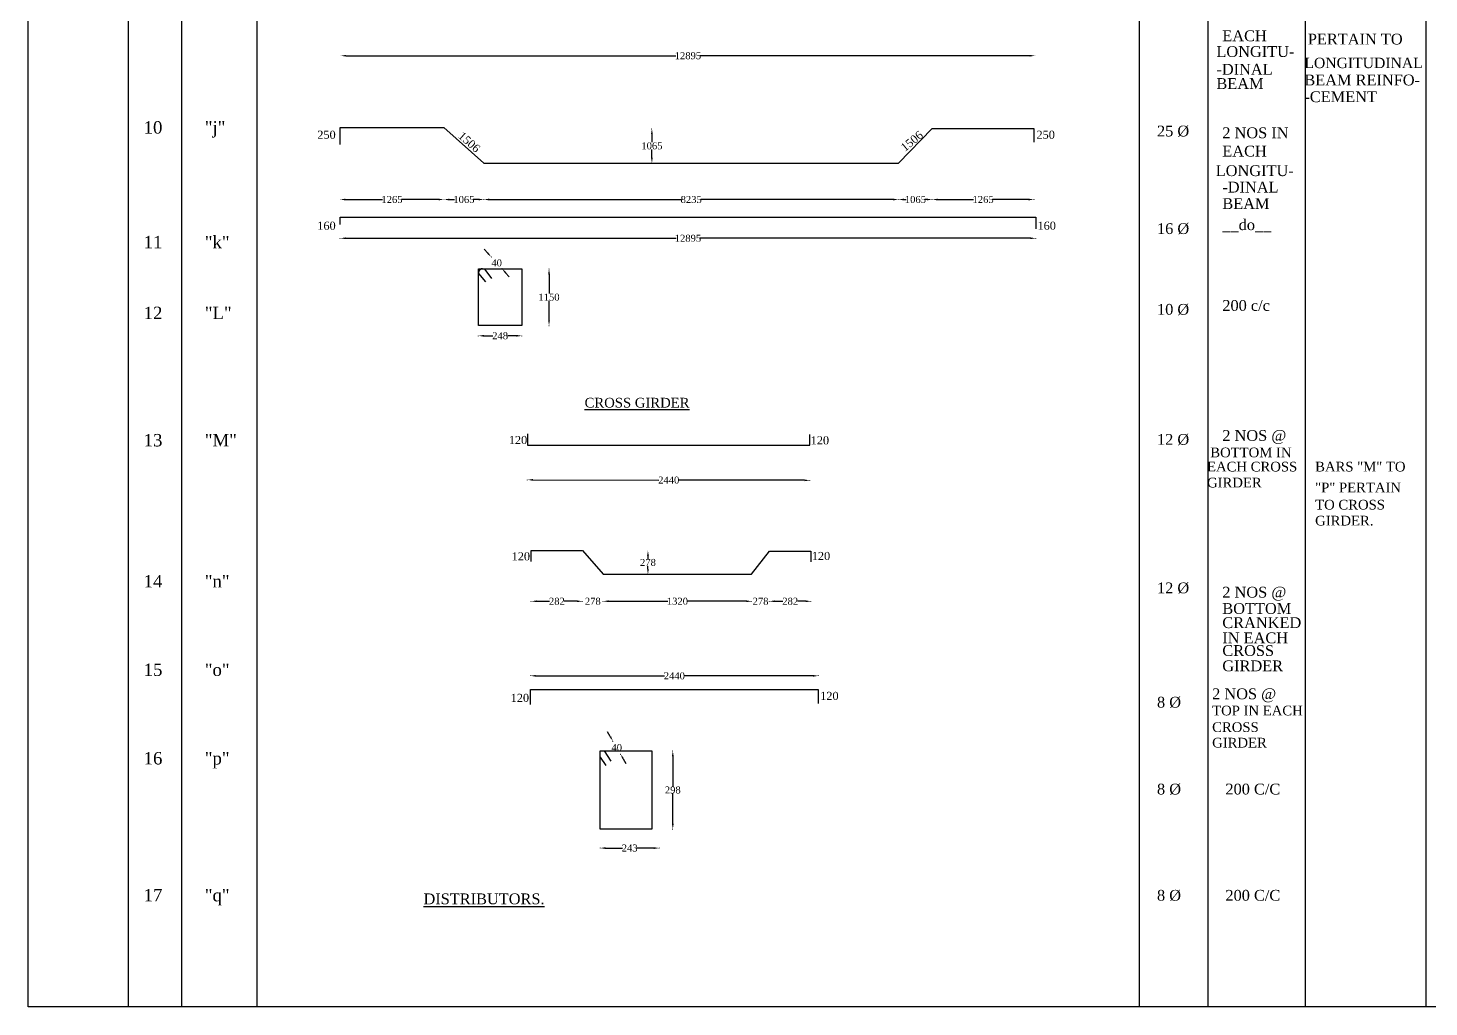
# Model space of a CAD drawing. Header units: millimetres. Extents: x -441803 to -394169, y 1318 to 37971.
# Drawn here: x -441803 to -415760, y 1318 to 19520 of the extents above; entities that cross this region are included whole.
import ezdxf

# ---------------------------------------------------------------- set-up
doc = ezdxf.new("R2010")
doc.units = ezdxf.units.MM
doc.header["$MEASUREMENT"] = 0
for name, color, linetype in [('DIM', 5, 'Continuous'), ('DWG.LINE', 10, 'Continuous'), ('TEXT', 7, 'Continuous')]:
    doc.layers.add(name, color=color, linetype=linetype)
doc.layers.add('TITLE', color=7, linetype='Continuous', lineweight=30)
doc.styles.get("Standard").update_dxf_attribs({"font": 'TIMES.TTF', "height": 130})
doc.dimstyles.get("Standard").update_dxf_attribs({"dimtxt": 130, "dimasz": 100, "dimexe": 0.18, "dimexo": 0.0625, "dimgap": 0.09, "dimtad": 0, "dimtih": 1, "dimtoh": 1, "dimdec": 0, "dimzin": 0, "dimdsep": 46, "dimtxsty": 'Standard', "dimcen": 300, "dimclrd": 5, "dimclre": 5, "dimclrt": 4, "dimadec": 0, "dimazin": 0, "dimtfac": 1, "dimtdec": 0, "dimtofl": 0, "dimtmove": 0, "dimatfit": 3, "dimfxl": 5, "dimfxlon": 1, "dimtolj": 1, "dimtzin": 0, "dimarcsym": 0})

# ---------------------------------------------------------------- blocks, each defined once
blk = doc.blocks.new('*D25')
at = {"layer": 'Defpoints', "color": 0, "ltscale": 0.2}
for p in [(-435989, 19005), (-423082, 19005), (-423082, 19004)]:
    blk.add_point(p, dxfattribs=at)
at = {"layer": 'DIM', "color": 5, "lineweight": -2, "ltscale": 0.2}
for p, q in [((-435989, 19005), (-435989, 19004)), ((-435889, 19004), (-429758, 19004)), ((-423182, 19004), (-429313, 19004)), ((-423082, 19005), (-423082, 19004))]:
    blk.add_line(p, q, dxfattribs=at)
at = {"layer": 'DIM', "color": 5, "ltscale": 0.2}
for points in [[(-435889, 19021), (-435889, 18988), (-435989, 19004)], [(-423182, 19021), (-423182, 18988), (-423082, 19004)]]:
    blk.add_solid(points, dxfattribs=at)
at = {"layer": 'DIM', "color": 4, "ltscale": 0.2, "insert": (-429536, 19004), "char_height": 130, "attachment_point": 5}
blk.add_mtext('\\A1;12895', dxfattribs=at)
blk = doc.blocks.new('*D63')
at = {"layer": 'Defpoints', "color": 0, "ltscale": 0.2}
for p in [(-430237, 17648), (-430205, 17648), (-430237, 17009)]:
    blk.add_point(p, dxfattribs=at)
at = {"layer": 'DIM', "color": 5, "lineweight": -2, "ltscale": 0.2}
for p, q in [((-430210, 17648), (-430205, 17648)), ((-430205, 17548), (-430205, 17395)), ((-430205, 17109), (-430205, 17262)), ((-430210, 17009), (-430205, 17009))]:
    blk.add_line(p, q, dxfattribs=at)
at = {"layer": 'DIM', "color": 5, "ltscale": 0.2}
for points in [[(-430222, 17548), (-430189, 17548), (-430205, 17648)], [(-430222, 17109), (-430189, 17109), (-430205, 17009)]]:
    blk.add_solid(points, dxfattribs=at)
at = {"layer": 'DIM', "color": 4, "ltscale": 0.2, "insert": (-430205, 17329), "char_height": 130, "attachment_point": 5}
blk.add_mtext('\\A1;1065', dxfattribs=at)
blk = doc.blocks.new('*D26')
at = {"layer": 'Defpoints', "color": 0, "ltscale": 0.2}
for p in [(-436002, 16331), (-434071, 16331), (-434071, 16331)]:
    blk.add_point(p, dxfattribs=at)
at = {"layer": 'DIM', "color": 5, "lineweight": -2, "ltscale": 0.2}
for p, q in [((-436002, 16331), (-436002, 16331)), ((-435902, 16331), (-435211, 16331)), ((-434171, 16331), (-434862, 16331)), ((-434071, 16331), (-434071, 16331))]:
    blk.add_line(p, q, dxfattribs=at)
at = {"layer": 'DIM', "color": 5, "ltscale": 0.2}
for points in [[(-435902, 16347), (-435902, 16314), (-436002, 16331)], [(-434171, 16347), (-434171, 16314), (-434071, 16331)]]:
    blk.add_solid(points, dxfattribs=at)
at = {"layer": 'DIM', "color": 4, "ltscale": 0.2, "insert": (-435037, 16331), "char_height": 130, "attachment_point": 5}
blk.add_mtext('\\A1;1265', dxfattribs=at)
blk = doc.blocks.new('*D27')
at = {"layer": 'Defpoints', "color": 0, "ltscale": 0.2}
for p in [(-434071, 16331), (-433328, 16331), (-433328, 16324)]:
    blk.add_point(p, dxfattribs=at)
at = {"layer": 'DIM', "color": 5, "lineweight": -2, "ltscale": 0.2}
for p, q in [((-434071, 16331), (-434071, 16331)), ((-433971, 16331), (-433874, 16331)), ((-433428, 16331), (-433525, 16331)), ((-433328, 16326), (-433328, 16331))]:
    blk.add_line(p, q, dxfattribs=at)
at = {"layer": 'DIM', "color": 5, "ltscale": 0.2}
for points in [[(-433971, 16347), (-433971, 16314), (-434071, 16331)], [(-433428, 16347), (-433428, 16314), (-433328, 16331)]]:
    blk.add_solid(points, dxfattribs=at)
at = {"layer": 'DIM', "color": 4, "ltscale": 0.2, "insert": (-433700, 16331), "char_height": 130, "attachment_point": 5}
blk.add_mtext('\\A1;1065', dxfattribs=at)
blk = doc.blocks.new('*D28')
at = {"layer": 'Defpoints', "color": 0, "ltscale": 0.2}
for p in [(-433328, 16324), (-425621, 16349), (-425621, 16331)]:
    blk.add_point(p, dxfattribs=at)
at = {"layer": 'DIM', "color": 5, "lineweight": -2, "ltscale": 0.2}
for p, q in [((-433328, 16326), (-433328, 16331)), ((-433228, 16331), (-429655, 16331)), ((-425721, 16331), (-429295, 16331)), ((-425621, 16336), (-425621, 16330))]:
    blk.add_line(p, q, dxfattribs=at)
at = {"layer": 'DIM', "color": 5, "ltscale": 0.2}
for points in [[(-433228, 16347), (-433228, 16314), (-433328, 16331)], [(-425721, 16347), (-425721, 16314), (-425621, 16331)]]:
    blk.add_solid(points, dxfattribs=at)
at = {"layer": 'DIM', "color": 4, "ltscale": 0.2, "insert": (-429475, 16331), "char_height": 130, "attachment_point": 5}
blk.add_mtext('\\A1;8235', dxfattribs=at)
blk = doc.blocks.new('*D29')
at = {"layer": 'Defpoints', "color": 0, "ltscale": 0.2}
for p in [(-425621, 16349), (-424993, 16331), (-424993, 16324)]:
    blk.add_point(p, dxfattribs=at)
at = {"layer": 'DIM', "color": 5, "lineweight": -2, "ltscale": 0.2}
for p, q in [((-425621, 16336), (-425621, 16330)), ((-425521, 16331), (-425481, 16331)), ((-425093, 16331), (-425132, 16331)), ((-424993, 16326), (-424993, 16331))]:
    blk.add_line(p, q, dxfattribs=at)
at = {"layer": 'DIM', "color": 5, "ltscale": 0.2}
for points in [[(-425521, 16347), (-425521, 16314), (-425621, 16331)], [(-425093, 16347), (-425093, 16314), (-424993, 16331)]]:
    blk.add_solid(points, dxfattribs=at)
at = {"layer": 'DIM', "color": 4, "ltscale": 0.2, "insert": (-425307, 16331), "char_height": 130, "attachment_point": 5}
blk.add_mtext('\\A1;1065', dxfattribs=at)
blk = doc.blocks.new('*D30')
at = {"layer": 'Defpoints', "color": 0, "ltscale": 0.2}
for p in [(-424993, 16324), (-423106, 16387), (-423106, 16331)]:
    blk.add_point(p, dxfattribs=at)
at = {"layer": 'DIM', "color": 5, "lineweight": -2, "ltscale": 0.2}
for p, q in [((-424993, 16326), (-424993, 16331)), ((-424893, 16331), (-424224, 16331)), ((-423206, 16331), (-423875, 16331)), ((-423106, 16336), (-423106, 16330))]:
    blk.add_line(p, q, dxfattribs=at)
at = {"layer": 'DIM', "color": 5, "ltscale": 0.2}
for points in [[(-424893, 16347), (-424893, 16314), (-424993, 16331)], [(-423206, 16347), (-423206, 16314), (-423106, 16331)]]:
    blk.add_solid(points, dxfattribs=at)
at = {"layer": 'DIM', "color": 4, "ltscale": 0.2, "insert": (-424049, 16331), "char_height": 130, "attachment_point": 5}
blk.add_mtext('\\A1;1265', dxfattribs=at)
blk = doc.blocks.new('*D31')
at = {"layer": 'Defpoints', "color": 0, "ltscale": 0.2}
for p in [(-435999, 15536), (-423070, 15610), (-423070, 15536)]:
    blk.add_point(p, dxfattribs=at)
at = {"layer": 'DIM', "color": 5, "lineweight": -2, "ltscale": 0.2}
for p, q in [((-435999, 15605), (-435999, 15610)), ((-435899, 15610), (-429757, 15610)), ((-423170, 15610), (-429312, 15610)), ((-423070, 15605), (-423070, 15610))]:
    blk.add_line(p, q, dxfattribs=at)
at = {"layer": 'DIM', "color": 5, "ltscale": 0.2}
for points in [[(-435899, 15627), (-435899, 15594), (-435999, 15610)], [(-423170, 15627), (-423170, 15594), (-423070, 15610)]]:
    blk.add_solid(points, dxfattribs=at)
at = {"layer": 'DIM', "color": 4, "ltscale": 0.2, "insert": (-429535, 15610), "char_height": 130, "attachment_point": 5}
blk.add_mtext('\\A1;12895', dxfattribs=at)
blk = doc.blocks.new('*D64')
at = {"layer": 'Defpoints', "color": 0, "ltscale": 0.2}
for p in [(-433191, 15261), (-433190, 15262), (-432991, 15043)]:
    blk.add_point(p, dxfattribs=at)
at = {"layer": 'DIM', "color": 5, "lineweight": -2, "ltscale": 0.2}
for p, q in [((-433258, 15335), (-433325, 15409)), ((-433190, 15262), (-433191, 15261)), ((-432991, 15043), (-432992, 15043)), ((-432924, 14969), (-432857, 14895))]:
    blk.add_line(p, q, dxfattribs=at)
at = {"layer": 'DIM', "color": 5, "ltscale": 0.2}
for points in [[(-433246, 15346), (-433270, 15324), (-433191, 15261)], [(-432912, 14980), (-432936, 14958), (-432991, 15043)]]:
    blk.add_solid(points, dxfattribs=at)
at = {"layer": 'DIM', "color": 4, "ltscale": 0.2, "insert": (-433091, 15152), "char_height": 130, "attachment_point": 5}
blk.add_mtext('\\A1;40', dxfattribs=at)
blk = doc.blocks.new('*D32')
at = {"layer": 'Defpoints', "color": 0, "ltscale": 0.2}
for p in [(-432137, 15043), (-432137, 13987), (-432118, 13987)]:
    blk.add_point(p, dxfattribs=at)
at = {"layer": 'DIM', "color": 5, "lineweight": -2, "ltscale": 0.2}
for p, q in [((-432123, 15043), (-432118, 15043)), ((-432118, 14943), (-432118, 14581)), ((-432118, 14087), (-432118, 14449)), ((-432123, 13987), (-432118, 13987))]:
    blk.add_line(p, q, dxfattribs=at)
at = {"layer": 'DIM', "color": 5, "ltscale": 0.2}
for points in [[(-432134, 14943), (-432101, 14943), (-432118, 15043)], [(-432134, 14087), (-432101, 14087), (-432118, 13987)]]:
    blk.add_solid(points, dxfattribs=at)
at = {"layer": 'DIM', "color": 4, "ltscale": 0.2, "insert": (-432118, 14515), "char_height": 130, "attachment_point": 5}
blk.add_mtext('\\A1;1150', dxfattribs=at)
blk = doc.blocks.new('*D33')
at = {"layer": 'Defpoints', "color": 0, "ltscale": 0.2}
for p in [(-433429, 13759), (-432624, 13797), (-432624, 13759)]:
    blk.add_point(p, dxfattribs=at)
at = {"layer": 'DIM', "color": 5, "lineweight": -2, "ltscale": 0.2}
for p, q in [((-433429, 13792), (-433429, 13798)), ((-433329, 13797), (-433163, 13797)), ((-432724, 13797), (-432890, 13797)), ((-432624, 13792), (-432624, 13798))]:
    blk.add_line(p, q, dxfattribs=at)
at = {"layer": 'DIM', "color": 5, "ltscale": 0.2}
for points in [[(-433329, 13814), (-433329, 13781), (-433429, 13797)], [(-432724, 13814), (-432724, 13781), (-432624, 13797)]]:
    blk.add_solid(points, dxfattribs=at)
at = {"layer": 'DIM', "color": 4, "ltscale": 0.2, "insert": (-433027, 13797), "char_height": 130, "attachment_point": 5}
blk.add_mtext('\\A1;248', dxfattribs=at)
blk = doc.blocks.new('*D34')
at = {"layer": 'Defpoints', "color": 0, "ltscale": 0.2}
for p in [(-432516, 11089), (-427268, 11109), (-427268, 11080)]:
    blk.add_point(p, dxfattribs=at)
at = {"layer": 'DIM', "color": 5, "lineweight": -2, "ltscale": 0.2}
for p, q in [((-432516, 11114), (-432516, 11119)), ((-432416, 11119), (-430079, 11115)), ((-427368, 11110), (-429706, 11114)), ((-427268, 11104), (-427268, 11110))]:
    blk.add_line(p, q, dxfattribs=at)
at = {"layer": 'DIM', "color": 5, "ltscale": 0.2}
for points in [[(-432416, 11136), (-432416, 11102), (-432516, 11119)], [(-427368, 11126), (-427368, 11093), (-427268, 11109)]]:
    blk.add_solid(points, dxfattribs=at)
at = {"layer": 'DIM', "color": 4, "ltscale": 0.2, "insert": (-429892, 11114), "char_height": 130, "attachment_point": 5}
blk.add_mtext('\\A1;2440', dxfattribs=at)
blk = doc.blocks.new('*D65')
at = {"layer": 'Defpoints', "color": 0, "ltscale": 0.2}
for p in [(-430292, 9804), (-430279, 9363), (-430279, 9363)]:
    blk.add_point(p, dxfattribs=at)
at = {"layer": 'DIM', "color": 5, "lineweight": -2, "ltscale": 0.2}
for p, q in [((-430284, 9804), (-430278, 9804)), ((-430279, 9704), (-430279, 9650)), ((-430279, 9463), (-430279, 9517)), ((-430279, 9363), (-430279, 9363))]:
    blk.add_line(p, q, dxfattribs=at)
at = {"layer": 'DIM', "color": 5, "ltscale": 0.2}
for points in [[(-430295, 9704), (-430262, 9704), (-430279, 9804)], [(-430295, 9463), (-430262, 9463), (-430279, 9363)]]:
    blk.add_solid(points, dxfattribs=at)
at = {"layer": 'DIM', "color": 4, "ltscale": 0.2, "insert": (-430279, 9583), "char_height": 130, "attachment_point": 5}
blk.add_mtext('\\A1;278', dxfattribs=at)
blk = doc.blocks.new('*D35')
at = {"layer": 'Defpoints', "color": 0, "ltscale": 0.2}
for p in [(-431496, 8861), (-432447, 8849), (-431496, 8849)]:
    blk.add_point(p, dxfattribs=at)
at = {"layer": 'DIM', "color": 5, "lineweight": -2, "ltscale": 0.2}
for p, q in [((-432447, 8856), (-432447, 8862)), ((-432347, 8861), (-432110, 8861)), ((-431596, 8861), (-431834, 8861)), ((-431496, 8856), (-431496, 8862))]:
    blk.add_line(p, q, dxfattribs=at)
at = {"layer": 'DIM', "color": 5, "ltscale": 0.2}
for points in [[(-432347, 8878), (-432347, 8845), (-432447, 8861)], [(-431596, 8878), (-431596, 8845), (-431496, 8861)]]:
    blk.add_solid(points, dxfattribs=at)
at = {"layer": 'DIM', "color": 4, "ltscale": 0.2, "insert": (-431972, 8861), "char_height": 130, "attachment_point": 5}
blk.add_mtext('\\A1;282', dxfattribs=at)
blk = doc.blocks.new('*D36')
at = {"layer": 'Defpoints', "color": 0, "ltscale": 0.2}
for p in [(-431112, 8861), (-431496, 8849), (-431112, 8729)]:
    blk.add_point(p, dxfattribs=at)
at = {"layer": 'DIM', "color": 5, "lineweight": -2, "ltscale": 0.2}
for p, q in [((-431596, 8861), (-431696, 8861)), ((-431496, 8856), (-431496, 8862)), ((-431112, 8856), (-431112, 8862)), ((-431012, 8861), (-430912, 8861))]:
    blk.add_line(p, q, dxfattribs=at)
at = {"layer": 'DIM', "color": 5, "ltscale": 0.2}
for points in [[(-431596, 8878), (-431596, 8845), (-431496, 8861)], [(-431012, 8878), (-431012, 8845), (-431112, 8861)]]:
    blk.add_solid(points, dxfattribs=at)
at = {"layer": 'DIM', "color": 4, "ltscale": 0.2, "insert": (-431304, 8861), "char_height": 130, "attachment_point": 5}
blk.add_mtext('\\A1;278', dxfattribs=at)
blk = doc.blocks.new('*D37')
at = {"layer": 'Defpoints', "color": 0, "ltscale": 0.2}
for p in [(-428351, 8861), (-431112, 8729), (-428351, 8445)]:
    blk.add_point(p, dxfattribs=at)
at = {"layer": 'DIM', "color": 5, "lineweight": -2, "ltscale": 0.2}
for p, q in [((-431112, 8856), (-431112, 8862)), ((-431012, 8861), (-429909, 8861)), ((-428451, 8861), (-429554, 8861)), ((-428351, 8856), (-428351, 8862))]:
    blk.add_line(p, q, dxfattribs=at)
at = {"layer": 'DIM', "color": 5, "ltscale": 0.2}
for points in [[(-431012, 8878), (-431012, 8845), (-431112, 8861)], [(-428451, 8878), (-428451, 8845), (-428351, 8861)]]:
    blk.add_solid(points, dxfattribs=at)
at = {"layer": 'DIM', "color": 4, "ltscale": 0.2, "insert": (-429731, 8861), "char_height": 130, "attachment_point": 5}
blk.add_mtext('\\A1;1320', dxfattribs=at)
blk = doc.blocks.new('*D38')
at = {"layer": 'Defpoints', "color": 0, "ltscale": 0.2}
for p in [(-428021, 8861), (-428351, 8445), (-428021, 8523)]:
    blk.add_point(p, dxfattribs=at)
at = {"layer": 'DIM', "color": 5, "lineweight": -2, "ltscale": 0.2}
for p, q in [((-428451, 8861), (-428551, 8861)), ((-428351, 8856), (-428351, 8862)), ((-428021, 8856), (-428021, 8862)), ((-427921, 8861), (-427821, 8861))]:
    blk.add_line(p, q, dxfattribs=at)
at = {"layer": 'DIM', "color": 5, "ltscale": 0.2}
for points in [[(-428451, 8878), (-428451, 8845), (-428351, 8861)], [(-427921, 8878), (-427921, 8845), (-428021, 8861)]]:
    blk.add_solid(points, dxfattribs=at)
at = {"layer": 'DIM', "color": 4, "ltscale": 0.2, "insert": (-428186, 8861), "char_height": 130, "attachment_point": 5}
blk.add_mtext('\\A1;278', dxfattribs=at)
blk = doc.blocks.new('*D39')
at = {"layer": 'Defpoints', "color": 0, "ltscale": 0.2}
for p in [(-427248, 8861), (-428021, 8523), (-427248, 8530)]:
    blk.add_point(p, dxfattribs=at)
at = {"layer": 'DIM', "color": 5, "lineweight": -2, "ltscale": 0.2}
for p, q in [((-428021, 8856), (-428021, 8862)), ((-427921, 8861), (-427773, 8861)), ((-427348, 8861), (-427496, 8861)), ((-427248, 8856), (-427248, 8862))]:
    blk.add_line(p, q, dxfattribs=at)
at = {"layer": 'DIM', "color": 5, "ltscale": 0.2}
for points in [[(-427921, 8878), (-427921, 8845), (-428021, 8861)], [(-427348, 8878), (-427348, 8845), (-427248, 8861)]]:
    blk.add_solid(points, dxfattribs=at)
at = {"layer": 'DIM', "color": 4, "ltscale": 0.2, "insert": (-427634, 8861), "char_height": 130, "attachment_point": 5}
blk.add_mtext('\\A1;282', dxfattribs=at)
blk = doc.blocks.new('*D40')
at = {"layer": 'Defpoints', "color": 0, "ltscale": 0.2}
for p in [(-432463, 7521), (-427112, 7521), (-427112, 7475)]:
    blk.add_point(p, dxfattribs=at)
at = {"layer": 'DIM', "color": 5, "lineweight": -2, "ltscale": 0.2}
for p, q in [((-432463, 7480), (-432463, 7475)), ((-432363, 7475), (-429974, 7475)), ((-427212, 7475), (-429601, 7475)), ((-427112, 7480), (-427112, 7475))]:
    blk.add_line(p, q, dxfattribs=at)
at = {"layer": 'DIM', "color": 5, "ltscale": 0.2}
for points in [[(-432363, 7492), (-432363, 7459), (-432463, 7475)], [(-427212, 7492), (-427212, 7459), (-427112, 7475)]]:
    blk.add_solid(points, dxfattribs=at)
at = {"layer": 'DIM', "color": 4, "ltscale": 0.2, "insert": (-429788, 7475), "char_height": 130, "attachment_point": 5}
blk.add_mtext('\\A1;2440', dxfattribs=at)
blk = doc.blocks.new('*D41')
at = {"layer": 'Defpoints', "color": 0, "ltscale": 0.2}
for p in [(-430929, 6260), (-430961, 6241), (-430821, 6002)]:
    blk.add_point(p, dxfattribs=at)
at = {"layer": 'DIM', "color": 5, "lineweight": -2, "ltscale": 0.2}
for p, q in [((-430980, 6346), (-431030, 6433)), ((-430933, 6257), (-430929, 6260)), ((-430793, 6018), (-430789, 6021)), ((-430739, 5934), (-430688, 5848))]:
    blk.add_line(p, q, dxfattribs=at)
at = {"layer": 'DIM', "color": 5, "ltscale": 0.2}
for points in [[(-430965, 6355), (-430994, 6338), (-430929, 6260)], [(-430724, 5943), (-430753, 5926), (-430789, 6021)]]:
    blk.add_solid(points, dxfattribs=at)
at = {"layer": 'DIM', "color": 4, "ltscale": 0.2, "insert": (-430859, 6140), "char_height": 130, "attachment_point": 5}
blk.add_mtext('\\A1;40', dxfattribs=at)
blk = doc.blocks.new('*D42')
at = {"layer": 'Defpoints', "color": 0, "ltscale": 0.2}
for p in [(-429873, 6079), (-429873, 4625), (-429817, 4625)]:
    blk.add_point(p, dxfattribs=at)
at = {"layer": 'DIM', "color": 5, "lineweight": -2, "ltscale": 0.2}
for p, q in [((-429822, 6079), (-429816, 6079)), ((-429817, 5979), (-429817, 5419)), ((-429817, 4725), (-429817, 5286)), ((-429822, 4625), (-429816, 4625))]:
    blk.add_line(p, q, dxfattribs=at)
at = {"layer": 'DIM', "color": 5, "ltscale": 0.2}
for points in [[(-429833, 5979), (-429800, 5979), (-429817, 6079)], [(-429833, 4725), (-429800, 4725), (-429817, 4625)]]:
    blk.add_solid(points, dxfattribs=at)
at = {"layer": 'DIM', "color": 4, "ltscale": 0.2, "insert": (-429817, 5352), "char_height": 130, "attachment_point": 5}
blk.add_mtext('\\A1;298', dxfattribs=at)
blk = doc.blocks.new('*D43')
at = {"layer": 'Defpoints', "color": 0, "ltscale": 0.2}
for p in [(-431166, 4292), (-430071, 4292), (-430071, 4273)]:
    blk.add_point(p, dxfattribs=at)
at = {"layer": 'DIM', "color": 5, "lineweight": -2, "ltscale": 0.2}
for p, q in [((-431166, 4278), (-431166, 4272)), ((-431066, 4273), (-430753, 4273)), ((-430171, 4273), (-430485, 4273)), ((-430071, 4278), (-430071, 4272))]:
    blk.add_line(p, q, dxfattribs=at)
at = {"layer": 'DIM', "color": 5, "ltscale": 0.2}
for points in [[(-431066, 4289), (-431066, 4256), (-431166, 4273)], [(-430171, 4289), (-430171, 4256), (-430071, 4273)]]:
    blk.add_solid(points, dxfattribs=at)
at = {"layer": 'DIM', "color": 4, "ltscale": 0.2, "insert": (-430619, 4273), "char_height": 130, "attachment_point": 5}
blk.add_mtext('\\A1;243', dxfattribs=at)

msp = doc.modelspace()

# ---------------------------------------------------------------- linework, layer by layer
at = {"layer": 'DWG.LINE', "ltscale": 0.2}
for points in [[(-439941.7, 36555.7), (-439941.7, 1318.2)], [(-438951.3, 36555.7), (-438951.3, 1318.2)], [(-437550.5, 36555.7), (-437550.5, 1318.2)], [(-421148.1, 36555.7), (-421148.1, 1318.2)], [(-419870.8, 36555.7), (-419870.8, 1318.2)], [(-418061.4, 36555.7), (-418061.4, 1318.2)], [(-415815.5, 36555.7), (-415815.5, 1318.2)], [(-436001.8, 17353.1), (-436001.8, 17669.1), (-434071.4, 17669.1), (-433328.1, 17008.6), (-425621.1, 17008.6), (-424992.6, 17648.5), (-423105.6, 17648.5), (-423105.6, 17397.3)], [(-435999.5, 15865), (-435999.5, 16001.4), (-423069.6, 16001.4), (-423069.6, 15788.2)], [(-433429.5, 14956.4), (-433296.7, 14798.7)], [(-433310.5, 15027.1), (-433187.2, 14862.5)], [(-432515.9, 11976.1), (-432515.9, 11766.2), (-427268.4, 11766.2), (-427268.4, 11959.1)], [(-432447, 9603.4), (-432447, 9804.1), (-431496.4, 9804.1), (-431111.8, 9362.9), (-428350.8, 9362.9), (-428020.6, 9795.4), (-427248.4, 9795.4), (-427248.4, 9594.8)], [(-432463.3, 6940.1), (-432463.3, 7219.4), (-427112.3, 7219.4), (-427112.3, 6960)], [(-431094.6, 6079.2), (-430966.8, 5890.8)], [(-431166.3, 5961.1), (-431064.2, 5805.6)]]:
    msp.add_lwpolyline(points, dxfattribs=at)
for points in [[(-433429.5, 15043.4), (-432624.3, 15043.4), (-432624.3, 13987.1), (-433429.5, 13987.1)], [(-431166.3, 6079.2), (-430208.4, 6079.2), (-430208.4, 4625.2), (-431166.3, 4625.2)]]:
    msp.add_lwpolyline(points, close=True, dxfattribs=at)
msp.add_arc((-433355.9, 14967.9), 74.5, 52.51637, 188.9388, dxfattribs=at)
at = {"layer": 'TITLE', "ltscale": 0.2}
msp.add_lwpolyline([(-441803, 37971.2), (-394169, 37971.2), (-394169, 1318.2), (-441803, 1318.2)], close=True, dxfattribs=at)

# ---------------------------------------------------------------- texts
at = {"layer": 'TEXT', "ltscale": 0.2}
for s, height, p in [('EACH', 200.91, (-419601.3, 19274.2)), ('PERTAIN TO', 200.91, (-418011.4, 19213.4)), ('LONGITU-', 200.91, (-419711.3, 18981.3)), ('-DINAL', 200.91, (-419711.3, 18651.7)), ('LONGITUDINAL', 192.872, (-418076.4, 18774.4)), ('BEAM', 200.91, (-419711.3, 18386.8)), ('BEAM REINFO-', 200.908, (-418076.4, 18453)), ('-CEMENT', 200.91, (-418076.4, 18141.3)), ('10', 231.04, (-439653.5, 17556.6)), ('"j"', 231.04, (-438516, 17556.6)), ('25 %%C', 200.91, (-420815.7, 17503.8)), ('250', 150.68, (-436424.9, 17459.6)), ('250', 150.68, (-423055.9, 17459.6)), ('2 NOS IN', 200.91, (-419601.3, 17471.1)), ('EACH', 200.91, (-419601.3, 17130.5)), ('LONGITU-', 200.91, (-419723.9, 16767.1)), ('-DINAL', 200.91, (-419601.3, 16461.1)), ('BEAM', 200.91, (-419601.3, 16155.1)), ('160', 150.68, (-436424.9, 15768.8)), ('160', 150.68, (-423037.1, 15768.8)), ('16 %%C', 200.91, (-420815.7, 15689.5)), ('__do__', 200.91, (-419601.3, 15761.9)), ('11', 231.04, (-439653.5, 15423.8)), ('"k"', 231.04, (-438516, 15423.8)), ('12', 231.04, (-439653.5, 14106.9)), ('"L"', 231.04, (-438516, 14106.9)), ('10 %%C', 200.91, (-420815.7, 14188.5)), ('200 c/c', 200.91, (-419601.3, 14260.9)), ('2 NOS @', 200.91, (-419601.3, 11843.3)), ('13', 231.04, (-439653.5, 11741)), ('"M"', 231.04, (-438516, 11741)), ('120', 150.68, (-432864.9, 11784.5)), ('120', 150.68, (-427253, 11778.4)), ('12 %%C', 200.91, (-420815.7, 11770.9)), ('BOTTOM IN', 180.82, (-419825, 11538.5)), ('EACH CROSS', 180.82, (-419886.1, 11274.4)), ('BARS "M" TO', 180.817, (-417876.1, 11274.4)), ('GIRDER', 180.82, (-419886.1, 10977.7)), ('"P" PERTAIN', 180.817, (-417876.1, 10886.4)), ('TO CROSS', 180.82, (-417876.1, 10566.9)), ('GIRDER.', 180.82, (-417876.1, 10270.2)), ('120', 150.68, (-432812.1, 9621.7)), ('120', 150.68, (-427232.7, 9628.5)), ('14', 231.04, (-439653.5, 9118.8)), ('"n"', 231.04, (-438516, 9118.8)), ('12 %%C', 200.91, (-420815.7, 9009.3)), ('2 NOS @', 200.91, (-419601.3, 8929.8)), ('BOTTOM', 200.91, (-419601.3, 8626.4)), ('CRANKED', 200.91, (-419601.3, 8363.3)), ('IN EACH', 200.91, (-419601.3, 8080.1)), ('CROSS', 200.91, (-419601.3, 7845)), ('15', 231.04, (-439653.5, 7473.2)), ('"o"', 231.04, (-438516, 7473.2)), ('GIRDER', 200.91, (-419601.3, 7560.4)), ('120', 150.68, (-432830, 6990.3)), ('120', 150.68, (-427076.3, 7027)), ('8 %%C', 200.91, (-420815.7, 6884.7)), ('2 NOS @', 200.91, (-419790.5, 7040.4)), ('TOP IN EACH', 180.817, (-419790.5, 6739.7)), ('CROSS', 180.82, (-419790.5, 6431.2)), ('GIRDER', 180.82, (-419790.5, 6142)), ('16', 231.04, (-439653.5, 5827.7)), ('"p"', 231.04, (-438516, 5827.7)), ('8 %%C', 200.91, (-420815.7, 5269.2)), ('200 C/C', 200.91, (-419544, 5269.2)), ('17', 231.04, (-439653.5, 3281.7)), ('"q"', 231.04, (-438516, 3281.7)), ('8 %%C', 200.91, (-420815.7, 3294)), ('200 C/C', 200.91, (-419544, 3294))]:
    msp.add_text(s, height=height, dxfattribs=at).set_placement(p)
for rotation, p in [(318.45643, (-433819.3, 17494.2)), (39.51579, (-425500.6, 17214.9))]:
    msp.add_text('1506', height=150.68, rotation=rotation, dxfattribs=at).set_placement(p)
at = {"layer": 'TITLE', "ltscale": 0.2}
for s, height, p in [('%%UCROSS GIRDER', 180.817, (-431456.4, 12463)), ('%%UDISTRIBUTORS.', 200.908, (-434451.5, 3228.3))]:
    msp.add_text(s, height=height, dxfattribs=at).set_placement(p)

# ---------------------------------------------------------------- dimensions: what is measured, and where the dimension line sits
at = {"layer": 'DIM', "ltscale": 0.2}
for base, p1, p2, text, picture, middle in [((-423082.3, 19004.2), (-435989.2, 19005.1), (-423082.3, 19005.1), '12895', '*D25', (-429535.7, 19004.2)), ((-423069.6, 15610.3), (-435999.5, 15535.7), (-423069.6, 15535.7), '12895', '*D31', (-429534.5, 15610.3)), ((-432624.3, 13797.5), (-433429.5, 13758.8), (-432624.3, 13758.8), '248', '*D33', (-433026.9, 13797.5)), ((-431496.4, 8861.4), (-432447, 8849.3), (-431496.4, 8849.3), '282', '*D35', (-431971.7, 8861.4)), ((-427112.3, 7475.2), (-432463.3, 7520.5), (-427112.3, 7520.5), '2440', '*D40', (-429787.8, 7475.2)), ((-430071, 4272.7), (-431166.3, 4291.5), (-430071, 4291.5), '243', '*D43', (-430618.6, 4272.7))]:
    dim = msp.add_linear_dim(base=base, p1=p1, p2=p2, text=text, dimstyle='Standard', dxfattribs=at)
    dim.commit()
    dim.dimension.update_dxf_attribs({"geometry": picture, "text_midpoint": middle})
for p1, p2, distance, text, picture, middle in [((-430237.2, 17008.6), (-430237.2, 17648.5), -31.9, '1065', '*D63', (-430205.4, 17328.6)), ((-436001.8, 16330.6), (-434071.4, 16330.6), 0, '1265', '*D26', (-435036.6, 16330.6)), ((-432990.9, 15043.4), (-433190, 15261.6), 0.7, '40', '*D64', (-433091, 15152)), ((-432515.9, 11089.5), (-427268.4, 11079.6), 29.8, '2440', '*D34', (-429892.1, 11114.4)), ((-430821.1, 6002), (-430961.1, 6241.2), -37.1, '40', '*D41', (-430859, 6140.4))]:
    dim = msp.add_aligned_dim(p1=p1, p2=p2, distance=distance, text=text, dimstyle='Standard', dxfattribs=at)
    dim.commit()
    dim.dimension.update_dxf_attribs({"geometry": picture, "text_midpoint": middle})
for base, p1, p2, text, picture, middle in [((-433328.1, 16330.6), (-434071.4, 16330.6), (-433328.1, 16324.2), '1065', '*D27', (-433699.8, 16330.6)), ((-425621.1, 16330.6), (-433328.1, 16324.2), (-425621.1, 16349.2), '8235', '*D28', (-429474.6, 16330.6)), ((-424992.6, 16330.6), (-425621.1, 16349.2), (-424992.6, 16323.8), '1065', '*D29', (-425306.9, 16330.6)), ((-423105.6, 16330.6), (-424992.6, 16323.8), (-423105.6, 16387.2), '1265', '*D30', (-424049.1, 16330.6))]:
    dim = msp.add_linear_dim(base=base, p1=p1, p2=p2, angle=180, text=text, dimstyle='Standard', override={"dimtmove": 1}, dxfattribs=at)
    dim.commit()
    dim.dimension.update_dxf_attribs({"geometry": picture, "text_midpoint": middle})
for base, p1, p2, text, picture, middle in [((-432117.8, 13987.1), (-432137.2, 15043.4), (-432137.2, 13987.1), '1150', '*D32', (-432117.8, 14515.2)), ((-430278.5, 9362.9), (-430292, 9804.1), (-430278.5, 9362.9), '278', '*D65', (-430278.5, 9583.5)), ((-429816.5, 4625.2), (-429873.1, 6079.2), (-429873.1, 4625.2), '298', '*D42', (-429816.5, 5352.2))]:
    dim = msp.add_linear_dim(base=base, p1=p1, p2=p2, angle=90, text=text, dimstyle='Standard', dxfattribs=at)
    dim.commit()
    dim.dimension.update_dxf_attribs({"geometry": picture, "text_midpoint": middle})
for base, p1, p2, text, picture, middle in [((-431111.8, 8861.4), (-431496.4, 8849.3), (-431111.8, 8728.6), '278', '*D36', (-431304.1, 8861.4)), ((-428350.8, 8861.4), (-431111.8, 8728.6), (-428350.8, 8445.1), '1320', '*D37', (-429731.3, 8861.4)), ((-428020.6, 8861.4), (-428350.8, 8445.1), (-428020.6, 8523.5), '278', '*D38', (-428185.7, 8861.4)), ((-427248.4, 8861.4), (-428020.6, 8523.5), (-427248.4, 8529.5), '282', '*D39', (-427634.5, 8861.4))]:
    dim = msp.add_linear_dim(base=base, p1=p1, p2=p2, text=text, dimstyle='Standard', override={"dimtmove": 1}, dxfattribs=at)
    dim.commit()
    dim.dimension.update_dxf_attribs({"geometry": picture, "text_midpoint": middle})

doc.saveas('drawing.dxf')
